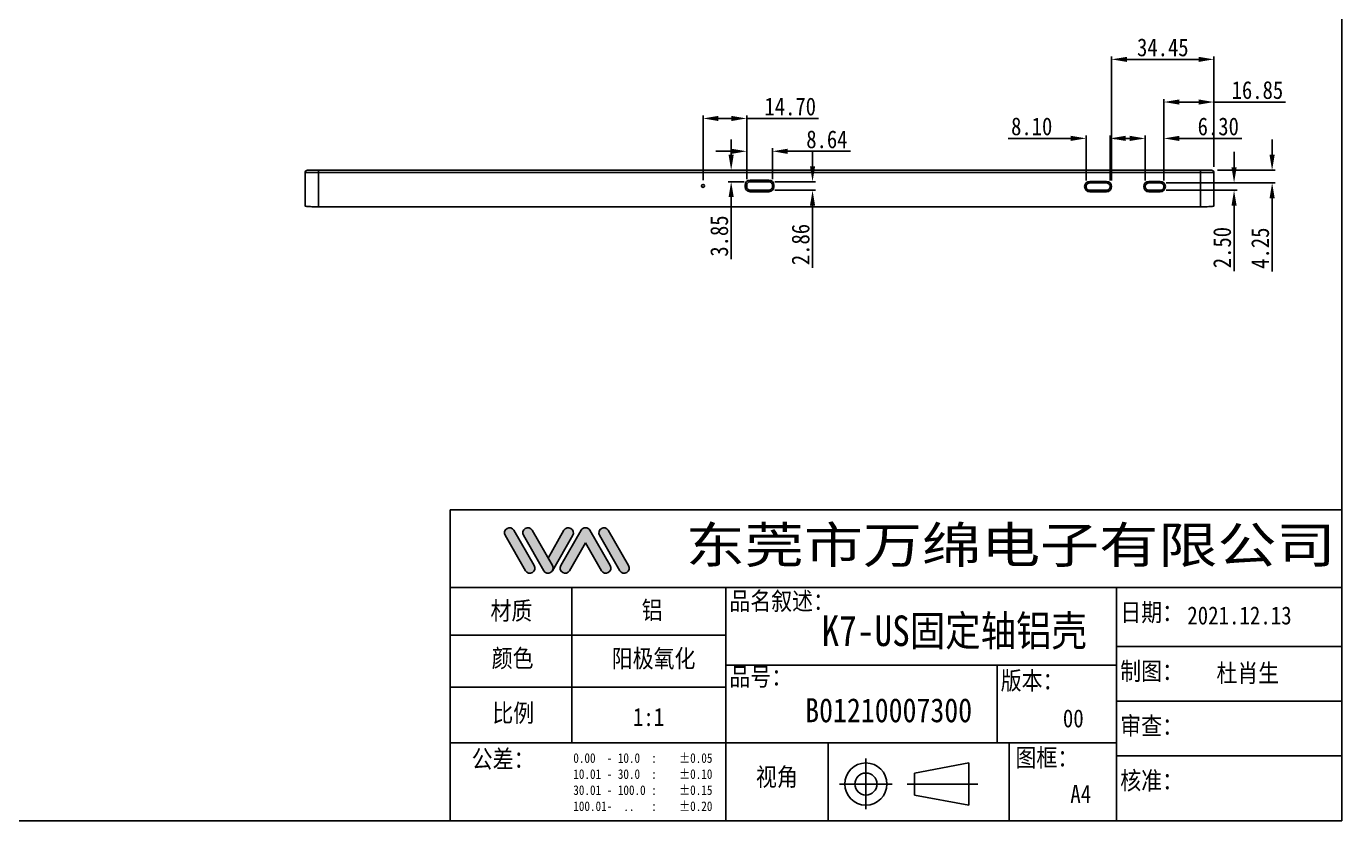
# Model space of a CAD drawing. Header units: millimetres. Extents: x -527 to 275, y 172 to 783.
# Drawn here: x -168.3 to 274.5, y 172 to 439.4 of the extents above; entities that cross this region are included whole.
import ezdxf

# ---------------------------------------------------------------- set-up
doc = ezdxf.new("R2010")
doc.units = ezdxf.units.MM
doc.header["$LTSCALE"] = 16.335
doc.header["$PDMODE"] = 3
doc.header["$PDSIZE"] = 8
doc.layers.get('0').update_dxf_attribs({"linetype": 'CONTINUOUS'})
doc.layers.get('Defpoints').update_dxf_attribs({"linetype": 'CONTINUOUS'})
doc.layers.add('图框', color=7, linetype='CONTINUOUS')
doc.layers.add('标注尺寸', color=2, linetype='CONTINUOUS', lineweight=13)
doc.styles.get("Standard").update_dxf_attribs({"font": '', "width": 0.85, "height": 6})
doc.styles.get('Standard').set_extended_font_data('SimSun')
doc.dimstyles.get("Standard").update_dxf_attribs({"dimtxt": 6, "dimasz": 5.2, "dimexe": 1, "dimexo": 2, "dimgap": 1, "dimtad": 1, "dimzin": 1, "dimdsep": 46, "dimtxsty": 'Standard', "dimcen": 0.09, "dimadec": 0, "dimazin": 2, "dimtp": 0.01, "dimtm": 0.01, "dimtfac": 1, "dimtofl": 0, "dimtmove": 0, "dimatfit": 3, "dimfxl": 0, "dimtolj": 1, "dimarcsym": 0})

# ---------------------------------------------------------------- blocks, each defined once
blk = doc.blocks.new('*D42')
at = {"layer": 'Defpoints', "color": 0, "lineweight": 13}
for p in [(213.42, 386.67), (213.42, 384.17), (238.29, 384.17)]:
    blk.add_point(p, dxfattribs=at)
at = {"layer": '标注尺寸', "color": 0, "lineweight": -2}
for p, q in [((238.29, 391.87), (238.29, 397.07)), ((215.42, 386.67), (239.29, 386.67)), ((215.42, 384.17), (239.29, 384.17)), ((238.29, 378.97), (238.29, 357.01))]:
    blk.add_line(p, q, dxfattribs=at)
at = {"layer": '标注尺寸', "color": 0, "lineweight": 13}
for points in [[(237.42, 391.87), (239.16, 391.87), (238.29, 386.67)], [(237.42, 378.97), (239.16, 378.97), (238.29, 384.17)]]:
    blk.add_solid(points, dxfattribs=at)
at = {"layer": '标注尺寸', "color": 0, "insert": (234.29, 364.9), "char_height": 6, "attachment_point": 5, "rotation": 90}
blk.add_mtext('\\A1;2.50', dxfattribs=at)
blk = doc.blocks.new('*D43')
at = {"layer": 'Defpoints', "color": 0, "lineweight": 13}
for p in [(214.67, 401.64), (208.37, 385.42), (214.67, 385.42)]:
    blk.add_point(p, dxfattribs=at)
at = {"layer": '标注尺寸', "color": 0, "lineweight": -2}
for p, q in [((203.17, 401.64), (197.97, 401.64)), ((208.37, 387.42), (208.37, 402.64)), ((214.67, 387.42), (214.67, 402.64)), ((219.87, 401.64), (240.87, 401.64))]:
    blk.add_line(p, q, dxfattribs=at)
at = {"layer": '标注尺寸', "color": 0, "lineweight": 13}
for points in [[(203.17, 402.51), (203.17, 400.77), (208.37, 401.64)], [(219.87, 402.51), (219.87, 400.77), (214.67, 401.64)]]:
    blk.add_solid(points, dxfattribs=at)
at = {"layer": '标注尺寸', "color": 0, "insert": (232.97, 405.64), "char_height": 6, "attachment_point": 5}
blk.add_mtext('\\A1;6.30', dxfattribs=at)
blk = doc.blocks.new('*D44')
at = {"layer": 'Defpoints', "color": 0, "lineweight": 13}
for p in [(230.72, 390.92), (251.1, 390.92), (213.42, 386.67)]:
    blk.add_point(p, dxfattribs=at)
at = {"layer": '标注尺寸', "color": 0, "lineweight": -2}
for p, q in [((251.1, 396.12), (251.1, 401.32)), ((232.72, 390.92), (252.1, 390.92)), ((215.42, 386.67), (252.1, 386.67)), ((251.1, 381.47), (251.1, 356.8))]:
    blk.add_line(p, q, dxfattribs=at)
at = {"layer": '标注尺寸', "color": 0, "lineweight": 13}
for points in [[(250.23, 396.12), (251.97, 396.12), (251.1, 390.92)], [(250.23, 381.47), (251.97, 381.47), (251.1, 386.67)]]:
    blk.add_solid(points, dxfattribs=at)
at = {"layer": '标注尺寸', "color": 0, "insert": (247.1, 364.7), "char_height": 6, "attachment_point": 5, "rotation": 90}
blk.add_mtext('\\A1;4.25', dxfattribs=at)
blk = doc.blocks.new('*D45')
at = {"layer": 'Defpoints', "color": 0, "lineweight": 13}
for p in [(196.57, 401.66), (188.47, 385.42), (196.57, 385.42)]:
    blk.add_point(p, dxfattribs=at)
at = {"layer": '标注尺寸', "color": 0, "lineweight": -2}
for p, q in [((183.27, 401.66), (162.24, 401.66)), ((188.47, 387.42), (188.47, 402.66)), ((196.57, 387.42), (196.57, 402.66)), ((201.77, 401.66), (206.97, 401.66))]:
    blk.add_line(p, q, dxfattribs=at)
at = {"layer": '标注尺寸', "color": 0, "lineweight": 13}
for points in [[(183.27, 402.52), (183.27, 400.79), (188.47, 401.66)], [(201.77, 402.52), (201.77, 400.79), (196.57, 401.66)]]:
    blk.add_solid(points, dxfattribs=at)
at = {"layer": '标注尺寸', "color": 0, "insert": (170.16, 405.66), "char_height": 6, "attachment_point": 5}
blk.add_mtext('\\A1;8.10', dxfattribs=at)
blk = doc.blocks.new('*D46')
at = {"layer": 'Defpoints', "color": 0, "lineweight": 13}
for p in [(231.52, 413.88), (231.52, 390.12), (214.67, 385.42)]:
    blk.add_point(p, dxfattribs=at)
at = {"layer": '标注尺寸', "color": 0, "lineweight": -2}
for p, q in [((214.67, 387.42), (214.67, 414.88)), ((219.87, 413.88), (226.32, 413.88)), ((231.52, 392.12), (231.52, 414.88)), ((231.52, 413.88), (255.58, 413.88))]:
    blk.add_line(p, q, dxfattribs=at)
at = {"layer": '标注尺寸', "color": 0, "lineweight": 13}
for points in [[(219.87, 414.75), (219.87, 413.01), (214.67, 413.88)], [(226.32, 414.75), (226.32, 413.01), (231.52, 413.88)]]:
    blk.add_solid(points, dxfattribs=at)
at = {"layer": '标注尺寸', "color": 0, "insert": (246.15, 417.88), "char_height": 6, "attachment_point": 5}
blk.add_mtext('\\A1;16.85', dxfattribs=at)
blk = doc.blocks.new('*D47')
at = {"layer": 'Defpoints', "color": 0, "lineweight": 13}
for p in [(231.52, 428.24), (231.52, 390.12), (197.07, 385.42)]:
    blk.add_point(p, dxfattribs=at)
at = {"layer": '标注尺寸', "color": 0, "lineweight": -2}
for p, q in [((197.07, 387.42), (197.07, 429.24)), ((202.27, 428.24), (226.32, 428.24)), ((231.52, 392.12), (231.52, 429.24))]:
    blk.add_line(p, q, dxfattribs=at)
at = {"layer": '标注尺寸', "color": 0, "lineweight": 13}
for points in [[(202.27, 429.1), (202.27, 427.37), (197.07, 428.24)], [(226.32, 429.1), (226.32, 427.37), (231.52, 428.24)]]:
    blk.add_solid(points, dxfattribs=at)
at = {"layer": '标注尺寸', "color": 0, "insert": (214.3, 432.24), "char_height": 6, "attachment_point": 5}
blk.add_mtext('\\A1;34.45', dxfattribs=at)
blk = doc.blocks.new('*D48')
at = {"layer": 'Defpoints', "color": 0, "lineweight": 13}
for p in [(78.52, 390.92), (68.98, 387.07), (75.35, 387.07)]:
    blk.add_point(p, dxfattribs=at)
at = {"layer": '标注尺寸', "color": 0, "lineweight": -2}
for p, q in [((68.98, 396.12), (68.98, 401.32)), ((76.52, 390.92), (67.98, 390.92)), ((73.35, 387.07), (67.98, 387.07)), ((68.98, 381.87), (68.98, 360.97))]:
    blk.add_line(p, q, dxfattribs=at)
at = {"layer": '标注尺寸', "color": 0, "lineweight": 13}
for points in [[(68.11, 396.12), (69.84, 396.12), (68.98, 390.92)], [(68.11, 381.87), (69.84, 381.87), (68.98, 387.07)]]:
    blk.add_solid(points, dxfattribs=at)
at = {"layer": '标注尺寸', "color": 0, "insert": (64.98, 368.78), "char_height": 6, "attachment_point": 5, "rotation": 90}
blk.add_mtext('\\A1;3.85', dxfattribs=at)
blk = doc.blocks.new('*D49')
at = {"layer": 'Defpoints', "color": 0, "lineweight": 13}
for p in [(74.2, 408.35), (59.5, 385.64), (74.2, 385.92)]:
    blk.add_point(p, dxfattribs=at)
at = {"layer": '标注尺寸', "color": 0, "lineweight": -2}
for p, q in [((59.5, 387.64), (59.5, 409.35)), ((64.7, 408.35), (69, 408.35)), ((74.2, 387.92), (74.2, 409.35)), ((74.2, 408.35), (98.34, 408.35))]:
    blk.add_line(p, q, dxfattribs=at)
at = {"layer": '标注尺寸', "color": 0, "lineweight": 13}
for points in [[(64.7, 409.22), (64.7, 407.48), (59.5, 408.35)], [(69, 409.22), (69, 407.48), (74.2, 408.35)]]:
    blk.add_solid(points, dxfattribs=at)
at = {"layer": '标注尺寸', "color": 0, "insert": (88.87, 412.35), "char_height": 6, "attachment_point": 5}
blk.add_mtext('\\A1;14.70', dxfattribs=at)
blk = doc.blocks.new('*D50')
at = {"layer": 'Defpoints', "color": 0, "lineweight": 13}
for p in [(81.69, 387.07), (81.69, 384.21), (96.38, 384.21)]:
    blk.add_point(p, dxfattribs=at)
at = {"layer": '标注尺寸', "color": 0, "lineweight": -2}
for p, q in [((96.38, 392.27), (96.38, 397.47)), ((83.69, 387.07), (97.38, 387.07)), ((83.69, 384.21), (97.38, 384.21)), ((96.38, 379.01), (96.38, 358.04))]:
    blk.add_line(p, q, dxfattribs=at)
at = {"layer": '标注尺寸', "color": 0, "lineweight": 13}
for points in [[(95.51, 392.27), (97.24, 392.27), (96.38, 387.07)], [(95.51, 379.01), (97.24, 379.01), (96.38, 384.21)]]:
    blk.add_solid(points, dxfattribs=at)
at = {"layer": '标注尺寸', "color": 0, "insert": (92.38, 365.93), "char_height": 6, "attachment_point": 5, "rotation": 90}
blk.add_mtext('\\A1;2.86', dxfattribs=at)
blk = doc.blocks.new('*D51')
at = {"layer": 'Defpoints', "color": 0, "lineweight": 13}
for p in [(82.84, 397.3), (74.2, 385.92), (82.84, 385.92)]:
    blk.add_point(p, dxfattribs=at)
at = {"layer": '标注尺寸', "color": 0, "lineweight": -2}
for p, q in [((69, 397.3), (63.8, 397.3)), ((74.2, 387.92), (74.2, 398.3)), ((82.84, 387.92), (82.84, 398.3)), ((88.04, 397.3), (109.18, 397.3))]:
    blk.add_line(p, q, dxfattribs=at)
at = {"layer": '标注尺寸', "color": 0, "lineweight": 13}
for points in [[(69, 398.17), (69, 396.43), (74.2, 397.3)], [(88.04, 398.17), (88.04, 396.43), (82.84, 397.3)]]:
    blk.add_solid(points, dxfattribs=at)
at = {"layer": '标注尺寸', "color": 0, "insert": (101.21, 401.3), "char_height": 6, "attachment_point": 5}
blk.add_mtext('\\A1;8.64', dxfattribs=at)

msp = doc.modelspace()

# ---------------------------------------------------------------- hatches: boundary and pattern name
at = {"layer": '图框'}
h = msp.add_hatch(color=252, dxfattribs=at)
h.paths.add_polyline_path([(-4.155, 269.763, 1), (-7.109, 268.067), (-0.275, 256.17, 1), (2.679, 257.866)])
h.paths.add_polyline_path([(5.856, 256.17, 1), (8.809, 257.866), (1.975, 269.763, 1), (-0.978, 268.067)])
h.paths.add_polyline_path([(19.936, 265.496), (25.294, 256.17, 1), (28.247, 257.866), (21.413, 269.763, 0.5788196), (18.46, 269.763), (11.626, 257.866, 1), (14.579, 256.17)])
h.paths.add_polyline_path([(27.616, 269.763, 1), (24.662, 268.067), (31.496, 256.17, 1), (34.45, 257.866)])
msp.add_hatch(color=1, dxfattribs=at).paths.add_polyline_path([(7.333, 260.437), (8.809, 257.866, -0.2667692), (8.809, 256.17), (15.643, 268.067, 1), (12.69, 269.763)])

# ---------------------------------------------------------------- linework, layer by layer
at = {"color": 7, "linetype": 'Continuous'}
for p, q in [((-74.479, 390.121), (-74.479, 378.893)), ((231.521, 390.121), (-74.479, 390.121)), ((-73.679, 390.921), (230.721, 390.921)), ((-69.979, 390.921), (-69.979, 378.627)), ((210.626, 390.921), (230.721, 390.921)), ((227.022, 378.627), (227.021, 390.921)), ((231.521, 390.121), (231.521, 378.893)), ((73.701, 385.921), (73.701, 385.361)), ((74.201, 385.921), (73.701, 385.921)), ((73.701, 385.361), (74.201, 385.361)), ((74.201, 385.921), (74.201, 385.361)), ((75.351, 387.571), (75.351, 387.071)), ((81.691, 387.571), (75.351, 387.571)), ((81.691, 387.071), (75.351, 387.071)), ((81.691, 387.071), (81.691, 387.571)), ((83.341, 385.921), (82.841, 385.921)), ((82.841, 385.361), (82.841, 385.921)), ((82.841, 385.361), (83.341, 385.361)), ((83.341, 385.361), (83.341, 385.921)), ((195.321, 387.171), (189.721, 387.171)), ((189.721, 387.171), (189.721, 386.671)), ((195.321, 386.671), (189.721, 386.671)), ((195.321, 386.671), (195.321, 387.171)), ((213.421, 387.171), (209.621, 387.171)), ((209.621, 387.171), (209.621, 386.671)), ((213.421, 386.671), (209.621, 386.671)), ((213.421, 386.671), (213.421, 387.171)), ((75.351, 384.211), (75.351, 383.711)), ((75.351, 384.211), (81.691, 384.211)), ((75.351, 383.711), (81.691, 383.711)), ((81.691, 383.711), (81.691, 384.211)), ((189.721, 384.171), (195.321, 384.171)), ((189.721, 384.171), (189.721, 383.671)), ((189.721, 383.671), (195.321, 383.671)), ((195.321, 383.671), (195.321, 384.171)), ((209.621, 384.171), (213.421, 384.171)), ((209.621, 384.171), (209.621, 383.671)), ((209.621, 383.671), (213.421, 383.671)), ((213.421, 383.671), (213.421, 384.171)), ((-69.98, 378.627), (227.025, 378.627))]:
    msp.add_line(p, q, dxfattribs=at)
msp.add_circle((59.501, 385.641), 0.5, dxfattribs=at)
for centre, radius, start, end in [((-73.679, 390.121), 0.8, 90, 180), ((230.721, 390.121), 0.8, 0, 90), ((75.351, 385.921), 1.65, 90, 180), ((75.351, 385.361), 1.65, 180, 270), ((75.351, 385.921), 1.15, 90, 180), ((75.351, 385.361), 1.15, 180, 270), ((81.691, 385.921), 1.65, 0, 90), ((81.691, 385.921), 1.15, 0, 90), ((81.691, 385.361), 1.65, 270, 0), ((81.691, 385.361), 1.15, 270, 0), ((189.721, 385.421), 1.75, 90.00004, 269.99998), ((189.721, 385.421), 1.25, 89.99995, 270), ((195.321, 385.421), 1.75, 270.00004, 89.99996), ((195.321, 385.421), 1.25, 269.99997, 90), ((209.621, 385.421), 1.75, 90.00004, 269.99996), ((209.621, 385.421), 1.25, 89.99995, 270), ((213.421, 385.421), 1.75, 270.00004, 89.99996), ((213.421, 385.421), 1.25, 269.99997, 90)]:
    msp.add_arc(centre, radius, start, end, dxfattribs=at)
for points, knots in [([(-73.875, 378.76), (-73.962, 378.769), (-74.113, 378.786), (-74.302, 378.816), (-74.415, 378.845), (-74.466, 378.87), (-74.479, 378.886), (-74.479, 378.893)], [0, 0, 0, 0, 0.417977, 0.7241201, 0.9147843, 0.9683743, 1, 1, 1, 1]), ([(-69.98, 378.627), (-70.73, 378.627), (-71.791, 378.641), (-73.089, 378.697), (-73.637, 378.735), (-73.875, 378.76)], [0, 0, 0, 0, 0.5770787, 0.8162013, 1, 1, 1, 1]), ([(227.025, 378.627), (227.775, 378.627), (228.835, 378.641), (230.133, 378.697), (230.681, 378.735), (230.919, 378.76)], [0, 0, 0, 0, 0.5770377, 0.816171, 1, 1, 1, 1]), ([(230.919, 378.76), (231.006, 378.769), (231.157, 378.786), (231.345, 378.816), (231.458, 378.845), (231.509, 378.87), (231.521, 378.886), (231.521, 378.893)], [0, 0, 0, 0, 0.4185918, 0.7248094, 0.9150002, 0.9683892, 1, 1, 1, 1])]:
    msp.add_open_spline(points, degree=3, knots=knots, dxfattribs=at)
at = {"layer": '图框'}
for p, q in [((274.521, 283.211), (274.521, 172.041)), ((-25.627, 172.041), (-25.627, 276.606)), ((-25.627, 276.606), (274.521, 276.606)), ((-7.109, 268.067), (-0.275, 256.17)), ((-4.155, 269.763), (2.679, 257.866)), ((-0.978, 268.067), (5.856, 256.17)), ((1.975, 269.763), (8.809, 257.866)), ((12.69, 269.763), (7.333, 260.437)), ((15.643, 268.067), (8.809, 256.17)), ((18.46, 269.763), (11.626, 257.866)), ((21.413, 269.763), (28.247, 257.866)), ((24.662, 268.067), (31.496, 256.17)), ((27.616, 269.763), (34.45, 257.866)), ((19.936, 265.496), (14.579, 256.17)), ((19.936, 265.496), (25.294, 256.17)), ((-25.627, 250.465), (274.521, 250.465)), ((15.336, 198.183), (15.336, 250.465)), ((67.167, 172.041), (67.167, 250.465)), ((198.757, 172.041), (198.757, 250.465)), ((-25.627, 234.465), (67.167, 234.465)), ((198.757, 230.645), (274.521, 230.645)), ((67.167, 224.324), (198.757, 224.324)), ((158.519, 224.324), (158.519, 198.183)), ((-25.627, 217.023), (67.167, 217.023)), ((198.757, 212.244), (274.521, 212.244)), ((-25.627, 198.183), (198.757, 198.183)), ((101.67, 198.183), (101.67, 172.041)), ((162.519, 198.183), (162.519, 172.041)), ((114.328, 175.895), (114.328, 192.987)), ((130.749, 188.076), (149.03, 191.461)), ((149.03, 177.266), (149.03, 191.461)), ((198.757, 193.843), (274.521, 193.843)), ((130.749, 180.651), (130.749, 188.076)), ((105.427, 184.363), (123.184, 184.363)), ((128.222, 184.363), (152.009, 184.363)), ((130.749, 180.651), (149.03, 177.266)), ((274.521, 172.041), (-25.627, 172.041))]:
    msp.add_line(p, q, dxfattribs=at)
msp.add_lwpolyline([(-527.379, 172.041), (274.521, 172.041), (274.521, 739.041), (-527.379, 739.041)], close=True, dxfattribs=at)
for radius in [7.098, 3.713]:
    msp.add_circle((114.328, 184.363), radius, dxfattribs=at)
for centre, start, end in [((-5.632, 268.915), 29.8738, 209.8738), ((0.499, 268.915), 29.8738, 209.8738), ((14.167, 268.915), 330.1262, 150.1262), ((19.936, 268.915), 29.8738, 150.1262), ((26.139, 268.915), 29.8738, 209.8738), ((1.202, 257.018), 209.8738, 29.8738), ((7.333, 257.018), 209.8738, 29.8738), ((13.102, 257.018), 150.1262, 330.1262), ((26.77, 257.018), 209.8738, 29.8738), ((32.973, 257.018), 209.8738, 29.8738)]:
    msp.add_arc(centre, 1.703, start, end, dxfattribs=at)

# ---------------------------------------------------------------- texts
at = {"layer": '图框', "insert": (53.679, 270.896), "char_height": 12.15, "width": 238.84634, "attachment_point": 1}
msp.add_mtext('{\\fMicrosoft YaHei|b0|i0|c134|p34;\\W1.2;东莞市万绵电子有限公司}', dxfattribs=at)
at = {"layer": '图框', "lineweight": 0, "attachment_point": 1}
for s, insert, char_height, width in [('{\\fSimSun|b0|i0|c134|p54;\\C4;品名叙述：}', (68.373, 248.997), 6.075, 60.97603), ('{\\fSimSun|b0|i0|c134|p54;\\C4;材质}', (-12.061, 245.716), 6.075, 60.97603), ('{\\fSimSun|b0|i0|c134|p54;\\C4;铝}', (38.844, 245.926), 6.075, 60.97603), ('{\\fSimSun|b0|i0|c134|p54;\\C4;日期：}', (199.963, 245.213), 6.075, 60.97603), ('{\\fSimSun|b0|i0|c134|p54;\\C4;2021.12.13}', (222.536, 244.144), 6.075, 60.97603), ('{\\fSimSun|b0|i0|c134|p54;\\C4;K7-US固定轴铝壳}', (99.4, 241.094), 10.28366, 93.66614), ('{\\fSimSun|b0|i0|c134|p54;\\C4;颜色}', (-11.637, 229.75), 6.075, 60.97603), ('{\\fSimSun|b0|i0|c134|p54;\\C4;阳极氧化}', (28.771, 229.661), 6.075, 60.97603), ('{\\fSimSun|b0|i0|c134|p54;\\C4;制图：}', (199.963, 225.393), 6.075, 60.97603), ('{\\fSimSun|b0|i0|c134|p54;\\C4;品号：}', (68.373, 223.533), 6.075, 60.97603), ('{\\fSimSun|b0|i0|c134|p54;\\C4;版本：}', (159.725, 222.238), 6.075, 60.97603), ('{\\fSimSun|b0|i0|c134|p54;\\C4;杜肖生}', (232.353, 224.75), 6.075, 60.97603), ('{\\fSimSun|b0|i0|c134|p54;\\C4;B01210007300}', (93.897, 213.26), 8.1, 89.226), ('{\\fSimSun|b0|i0|c134|p54;\\C4;比例}', (-11.425, 211.308), 6.075, 60.97603), ('{\\fSimSun|b0|i0|c134|p54;\\C4;1:1}', (35.9, 209.978), 6.075, 60.97603), ('{\\fSimSun|b0|i0|c134|p54;\\C4;00}', (180.649, 209.523), 6.075, 60.97603), ('{\\fSimSun|b0|i0|c134|p54;\\C4;审查：}', (199.963, 206.992), 6.075, 60.97603), ('{\\fSimSun|b0|i0|c134|p54;\\C4;公差：}', (-18.376, 195.845), 6.075, 60.97603), ('{\\fSimSun|b0|i0|c134|p54;\\C4;图框：}', (164.689, 196.299), 6.075, 60.97603), ('{\\fSimSun|b0|i0|c134|p54;\\C4;视角}', (77.327, 189.801), 6.075, 60.97603), ('{\\fSimSun|b0|i0|c134|p54;\\C4;核准：}', (199.963, 188.591), 6.075, 60.97603), ('{\\fSimSun|b0|i0|c134|p54;\\C4;A4}', (183.158, 184.084), 6.075, 60.97603)]:
    msp.add_mtext(s, dxfattribs=dict(at, insert=insert, char_height=char_height, width=width))
at = {"layer": '图框', "color": 4, "insert": (15.83, 194.74), "char_height": 3.24, "attachment_point": 1}
msp.add_mtext_dynamic_manual_height_columns('{\\fSimSun|b0|i0|c134|p2;0.00  - 10.0  :    %%P0.05\\P10.01 - 30.0  :    %%P0.10\\P30.01 - 100.0 :    %%P0.15\\P100.01-  ..   :    %%P0.20}', width=57.04086, gutter_width=1, heights=[0], dxfattribs=at)

# ---------------------------------------------------------------- dimensions: what is measured, and where the dimension line sits
at = {"layer": '标注尺寸'}
for base, p1, p2, picture, middle in [((231.521, 428.237), (197.071, 385.421), (231.521, 390.121), '*D47', (214.296, 432.237)), ((231.521, 413.88), (214.671, 385.421), (231.521, 390.121), '*D46', (246.151, 417.88)), ((74.201, 408.35), (59.501, 385.641), (74.201, 385.921), '*D49', (88.873, 412.35)), ((214.671, 401.641), (208.371, 385.421), (214.671, 385.421), '*D43', (232.971, 405.641)), ((82.841, 397.301), (74.201, 385.921), (82.841, 385.921), '*D51', (101.211, 401.301))]:
    dim = msp.add_linear_dim(base=base, p1=p1, p2=p2, dimstyle='Standard', dxfattribs=at)
    dim.commit()
    dim.dimension.update_dxf_attribs({"geometry": picture, "text_midpoint": middle})
dim = msp.add_linear_dim(base=(196.571, 401.658), p1=(188.471, 385.421), p2=(196.571, 385.421), dimstyle='Standard', dxfattribs=at)
dim.commit()
dim.dimension.update_dxf_attribs({"geometry": '*D45', "text_midpoint": (170.158, 401.658), "dimtype": 160})
for base, p1, p2, picture, middle in [((68.976, 387.071), (78.521, 390.921), (75.351, 387.071), '*D48', (68.976, 368.78)), ((251.099, 390.921), (213.421, 386.671), (230.721, 390.921), '*D44', (251.099, 364.702)), ((96.378, 384.211), (81.691, 387.071), (81.691, 384.211), '*D50', (96.378, 365.926)), ((238.29, 384.171), (213.421, 386.671), (213.421, 384.171), '*D42', (238.29, 364.899))]:
    dim = msp.add_linear_dim(base=base, p1=p1, p2=p2, angle=90, dimstyle='Standard', dxfattribs=at)
    dim.commit()
    dim.dimension.update_dxf_attribs({"geometry": picture, "text_midpoint": middle, "dimtype": 160})

doc.saveas('drawing.dxf')
